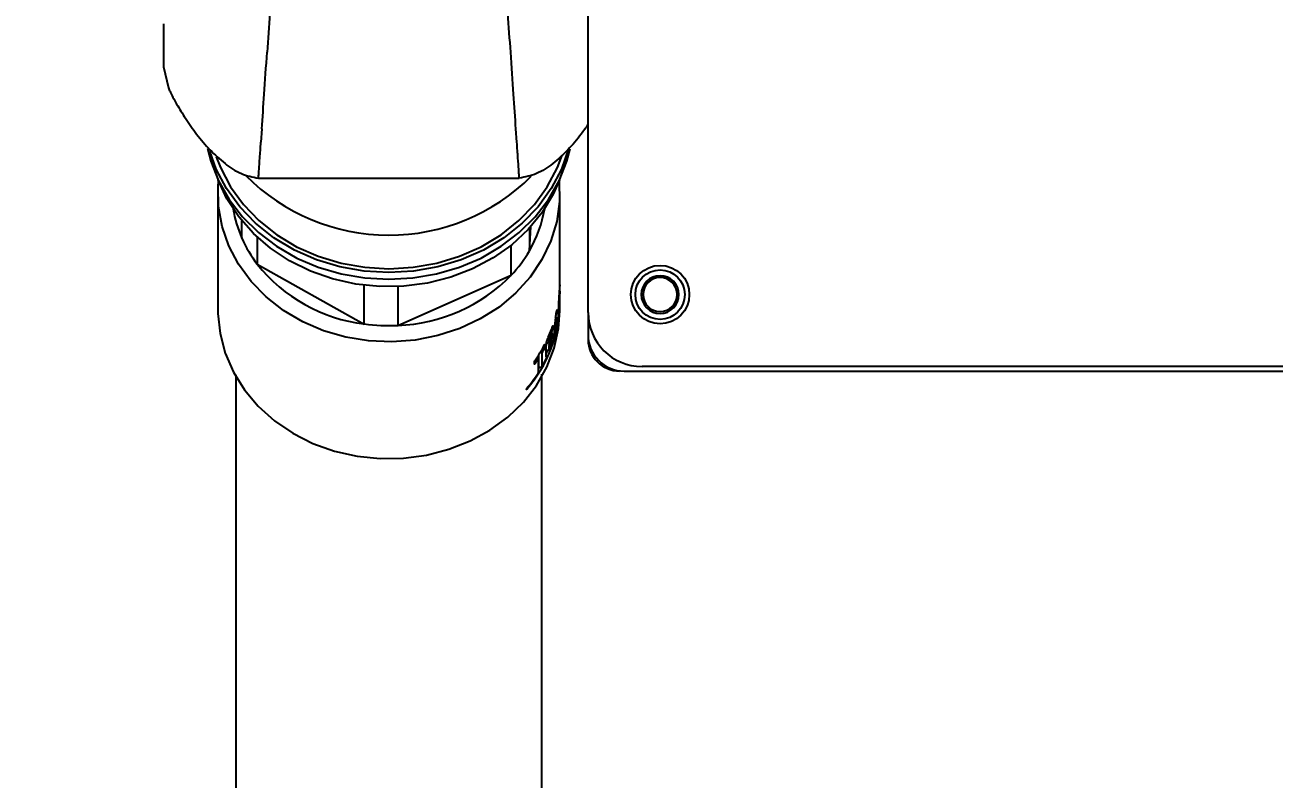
# Model space of a CAD drawing. Header units: inches. Extents: x -347369 to -260369, y 119522 to 149869.
# Drawn here: x -322024.9 to -321886, y 137270.8 to 137354.6 of the extents above; entities that cross this region are included whole.
import ezdxf

# ---------------------------------------------------------------- set-up
doc = ezdxf.new("R2010")
doc.units = ezdxf.units.IN
doc.header["$LTSCALE"] = 300
doc.layers.add('MACCHINA', color=40, linetype='Continuous')
doc.layers.add('QUOTE', color=7, linetype='Continuous')
doc.styles.get("Standard").update_dxf_attribs({"font": 'romans.shx'})
doc.dimstyles.new('sc1a100', dxfattribs={"dimscale": 100, "dimtxt": 3, "dimasz": 3, "dimexe": 0, "dimexo": 0, "dimgap": 1, "dimtad": 1, "dimzin": 12, "dimdsep": 46, "dimtxsty": 'Standard', "dimblk": 'CLOSEDBLANK', "dimcen": 1, "dimclrd": 253, "dimclre": 253, "dimclrt": 2, "dimadec": 0, "dimazin": 3, "dimtfac": 1, "dimtmove": 0, "dimatfit": 1, "dimldrblk": 'CLOSEDBLANK', "dimfxl": 1, "dimtolj": 1, "dimtzin": 0, "dimarcsym": 0})

# ---------------------------------------------------------------- blocks, each defined once
blk = doc.blocks.new('_ClosedBlank')
at = {"color": 0, "linetype": 'ByBlock', "lineweight": -2}
for p, q in [((-1, 0.16667), (0, 0)), ((-1, 0.16667), (-1, -0.16667)), ((0, 0), (-1, -0.16667))]:
    blk.add_line(p, q, dxfattribs=at)
blk = doc.blocks.new('*D28')
at = {"layer": 'Defpoints', "color": 0, "transparency": 16777216}
for p in [(-322483.62, 140399.66), (-321493.68, 139989.61), (-324251.39, 137231.89), (-323921.75, 136508.74), (-322483.62, 136499.66)]:
    blk.add_point(p, dxfattribs=at)
at = {"layer": 'QUOTE', "color": 253, "lineweight": -2, "transparency": 16777216}
for p, q in [((-324251.39, 137231.89), (-324517.44, 136965.84)), ((-322483.62, 136499.66), (-322483.62, 136123.4))]:
    blk.add_line(p, q, dxfattribs=at)
blk.add_arc((-322483.62, 138999.66), 2876.26, 230.97879, 264.02121, dxfattribs=at)
at = {"layer": 'QUOTE', "color": 253, "lineweight": -2, "transparency": 16777216, "xscale": 300, "yscale": 300, "zscale": 300}
for p, rotation in [((-324517.44, 136965.84), 137.9893954922992), ((-322483.62, 136123.4), 357.0106045077002)]:
    blk.add_blockref('_ClosedBlank', p, dxfattribs=dict(at, rotation=rotation))
at = {"layer": 'QUOTE', "color": 2, "transparency": 16777216, "insert": (-323488.65, 136573.31), "char_height": 300, "attachment_point": 5, "rotation": 337.5}
blk.add_mtext('\\A1;45°', dxfattribs=at)
blk = doc.blocks.new('*D38')
at = {"layer": 'Defpoints', "color": 0, "transparency": 16777216}
for p in [(-322483.62, 140399.66), (-323696.06, 139699.66), (-320318.56, 137749.66), (-322483.62, 136499.66), (-321507.47, 136317.71)]:
    blk.add_point(p, dxfattribs=at)
at = {"layer": 'QUOTE', "color": 253, "lineweight": -2, "transparency": 16777216}
for p, q in [((-320318.56, 137749.66), (-320011.93, 137572.62)), ((-322483.62, 136499.66), (-322483.62, 136145.58))]:
    blk.add_line(p, q, dxfattribs=at)
blk.add_arc((-322483.62, 138999.66), 2854.07, 276.02531, 323.97469, dxfattribs=at)
at = {"layer": 'QUOTE', "color": 253, "lineweight": -2, "transparency": 16777216, "xscale": 300, "yscale": 300, "zscale": 300}
for p, rotation in [((-320011.93, 137572.62), 56.98734634615995), ((-322483.62, 136145.58), 183.0126536538403)]:
    blk.add_blockref('_ClosedBlank', p, dxfattribs=dict(at, rotation=rotation))
at = {"layer": 'QUOTE', "color": 2, "transparency": 16777216, "insert": (-321181.59, 136744.46), "char_height": 300, "attachment_point": 5, "rotation": 30}
blk.add_mtext('\\A1;60°', dxfattribs=at)
blk = doc.blocks.new('A$Cad528b1c')
at = {"layer": 'MACCHINA'}
for p, q in [((521.3, -1677), (521.3, -1565.6)), ((474.11, -1644.9), (474.11, -1645.15)), ((474.08, -1649.67), (474.65, -1652)), ((485.03, -1656.58), (484.92, -1658.05)), ((513.38, -1658.05), (513.27, -1656.58)), ((480.17, -1662.97), (480.22, -1662.37)), ((484.65, -1662.05), (513.65, -1662.05)), ((480.15, -1663.8), (480.15, -1676.8)), ((518.15, -1673.79), (518.15, -1663.8)), ((482.81, -1668.73), (482.81, -1666.79)), ((514.77, -1670.13), (514.93, -1667.44)), ((484.51, -1668.6), (484.51, -1671.6)), ((514.77, -1667.61), (514.77, -1670.13)), ((512.75, -1672.84), (512.75, -1669.5)), ((484.51, -1671.6), (496.41, -1678.27)), ((500.13, -1678.43), (512.75, -1672.84)), ((496.41, -1678.27), (496.41, -1673.96)), ((500.13, -1674.1), (500.13, -1678.43)), ((518.15, -1673.93), (518.15, -1673.96)), ((518.15, -1674.55), (518.15, -1674.14)), ((518.05, -1677.33), (518.05, -1675.79)), ((518.06, -1675.54), (518.12, -1675.54)), ((518.11, -1675.2), (518.11, -1675.53)), ((518.15, -1674.6), (518.15, -1674.81)), ((518.15, -1675.71), (518.15, -1674.91)), ((518.15, -1676.8), (518.15, -1675.81)), ((518.05, -1676.71), (518.12, -1676.71)), ((518.11, -1675.96), (518.11, -1676.7)), ((521.3, -1677), (521.3, -1679.5)), ((517.37, -1678.49), (517.37, -1678.78)), ((517.61, -1678.46), (517.73, -1678.47)), ((517.81, -1677.64), (517.69, -1677.63)), ((517.72, -1677.68), (517.75, -1677.53)), ((517.73, -1677.53), (517.73, -1677.52)), ((517.73, -1677.53), (518.03, -1677.54)), ((517.9, -1678.09), (517.83, -1678.09)), ((516.92, -1680), (516.92, -1680.34)), ((517.34, -1679.34), (517.34, -1679.64)), ((517.52, -1679.45), (517.65, -1679.45)), ((516.49, -1680.54), (516.49, -1680.83)), ((516.63, -1681.84), (516.63, -1680.58)), ((516.63, -1681.18), (516.92, -1681.19)), ((516.67, -1680.33), (516.92, -1680.34)), ((516.92, -1680.77), (516.92, -1681.18)), ((517.27, -1680.36), (517.37, -1680.36)), ((517.37, -1680.1), (517.37, -1680.35)), ((515.34, -1682.73), (515.34, -1682.44)), ((515.77, -1682.14), (515.53, -1682.13)), ((515.77, -1683.65), (515.77, -1682.15)), ((515.81, -1683.03), (515.81, -1681.69)), ((516.14, -1681.54), (516.14, -1683.04)), ((516.75, -1681.88), (516.64, -1681.88)), ((515.77, -1683.23), (515.89, -1683.04)), ((515.82, -1683.04), (516.15, -1683.05)), ((525.3, -1683.5), (665.3, -1683.5)), ((663.3, -1683), (527.3, -1683)), ((514.44, -1685.55), (514.44, -1685.49))]:
    blk.add_line(p, q, dxfattribs=at)
at = {"layer": 'MACCHINA', "flags": 128}
for points in [[(478.99, -1658.77), (479.35, -1660.15), (480.21, -1662.34), (481.4, -1664.43), (482.89, -1666.36), (484.65, -1668.1), (486.67, -1669.63), (488.9, -1670.93), (491.3, -1671.95), (493.84, -1672.7), (496.47, -1673.15), (499.15, -1673.3), (501.83, -1673.15), (504.46, -1672.7), (507, -1671.95), (509.4, -1670.93), (511.63, -1669.63), (513.65, -1668.1), (515.41, -1666.36), (516.9, -1664.43), (518.09, -1662.34), (518.95, -1660.15), (519.31, -1658.78)], [(519.09, -1658.92), (518.34, -1661.04), (517.2, -1663.22), (515.73, -1665.24), (513.96, -1667.07), (511.93, -1668.68), (509.66, -1670.04), (507.2, -1671.13), (504.6, -1671.91), (501.9, -1672.39), (499.15, -1672.55), (496.4, -1672.39), (493.7, -1671.91), (491.1, -1671.13), (488.64, -1670.04), (486.37, -1668.68), (484.34, -1667.07), (482.57, -1665.24), (481.1, -1663.22), (479.96, -1661.04), (479.24, -1659.04)], [(479.96, -1659.68), (480.42, -1660.88), (481.54, -1663), (482.97, -1664.98), (484.69, -1666.77), (486.68, -1668.34), (488.89, -1669.67), (491.29, -1670.73), (493.83, -1671.5), (496.46, -1671.96), (499.15, -1672.12), (501.84, -1671.96), (504.47, -1671.5), (507.01, -1670.73), (509.41, -1669.67), (511.62, -1668.34), (513.61, -1666.77), (515.33, -1664.98), (516.76, -1663), (517.88, -1660.88), (518.4, -1659.5)], [(498.14, -1674.1), (495.49, -1673.83), (492.9, -1673.25), (490.42, -1672.39), (488.1, -1671.24), (485.98, -1669.84), (484.09, -1668.2), (482.47, -1666.36), (481.15, -1664.35), (480.17, -1662.25)], [(518.08, -1662.37), (518.08, -1662.38), (518.13, -1664.63), (517.82, -1666.86), (517.16, -1669.03), (516.17, -1671.11), (514.87, -1673.05), (513.27, -1674.81), (511.4, -1676.38), (509.31, -1677.7), (507.03, -1678.77), (504.6, -1679.56), (502.07, -1680.06), (499.49, -1680.25), (496.9, -1680.14), (494.35, -1679.72), (491.89, -1679.01), (489.57, -1678.01), (487.43, -1676.75), (485.5, -1675.24), (483.83, -1673.53), (482.44, -1671.63), (481.36, -1669.59), (480.62, -1667.44), (480.22, -1665.22), (480.17, -1662.97)], [(518.13, -1662.25), (517.43, -1663.83), (516.18, -1665.88), (514.63, -1667.76), (512.81, -1669.45), (510.74, -1670.92), (508.46, -1672.13), (506.02, -1673.07), (503.46, -1673.71), (500.81, -1674.06), (498.14, -1674.1)], [(480.15, -1676.8), (480.15, -1677.09), (480.38, -1679.33), (480.95, -1681.52), (481.86, -1683.62), (483.1, -1685.6), (484.63, -1687.41), (486.43, -1689.02), (488.47, -1690.41), (490.71, -1691.54), (493.11, -1692.4), (495.62, -1692.97), (498.19, -1693.23)], [(498.19, -1693.23), (500.79, -1693.19), (503.35, -1692.85), (505.83, -1692.2), (508.19, -1691.27), (510.38, -1690.07), (512.36, -1688.62), (514.1, -1686.95), (515.56, -1685.1), (516.71, -1683.08), (517.53, -1680.96), (518.02, -1678.75), (518.15, -1676.8)], [(516.63, -1681.57), (516.74, -1681.31), (516.79, -1681.19)]]:
    blk.add_lwpolyline(points, dxfattribs=at)
at = {"layer": 'MACCHINA'}
for radius in [3.25, 2.75]:
    blk.add_circle((529.3, -1675), radius, dxfattribs=at)
for centre, radius, start, end in [((499.15, -1646), 22.39, 224.7428, 315.0051), ((495.16, -1663.24), 13.51, 189.4692, 204.0072), ((502.97, -1663.19), 13.69, 329.5561, 350.4649), ((496.08, -1662.83), 14.52, 204.0008, 217.1831), ((501.73, -1662.5), 15.11, 316.8357, 329.6705), ((498.54, -1660.5), 17.89, 218.3384, 263.1649), ((499.49, -1659.95), 18.49, 271.9986, 315.827), ((529.3, -1675), 2.1, 90, 270), ((529.3, -1675), 2.1, 270, 90), ((503.89, -1673.79), 14.26, 355.4832, 0.3484), ((503.89, -1674.14), 14.26, 356.136, 0.3487), ((529.3, -1675), 1.89, 90, 270), ((529.3, -1675), 1.89, 270, 90), ((503.12, -1675.69), 15.03, 319.1266, 359.5339), ((503.89, -1674.55), 14.26, 356.136, 359.9889), ((503.89, -1674.91), 14.26, 356.136, 359.9889), ((503.89, -1675.71), 14.26, 356.136, 359.9996), ((527.3, -1677), 6, 180, 270), ((499.15, -1658.28), 20.17, 262.207, 272.7907), ((503.19, -1673.61), 14.99, 336.4502, 340.879), ((503.64, -1675.68), 14.51, 345.0564, 349.5567), ((503.64, -1675.38), 14.51, 345.5176, 349.0995), ((503.64, -1675.02), 14.51, 346.3811, 348.2411), ((503.82, -1675.71), 14.33, 352.7942, 353.1325), ((503.19, -1673.97), 14.98, 336.6269, 340.8796), ((503.18, -1674.36), 15, 336.628, 340.5005), ((503.18, -1674.72), 15, 336.628, 340.5005), ((525.3, -1679.5), 4, 180, 270), ((524.8, -1680), 3.5, 180, 270), ((502.43, -1673.23), 15.83, 324.8447, 332.4021), ((502.66, -1673.71), 15.58, 330.2306, 332.4291), ((503.03, -1674.69), 14.85, 336.3083, 338.1658), ((503.19, -1675.22), 14.98, 336.6269, 340.8796), ((503.36, -1675.6), 14.8, 341.3663, 341.8206), ((502.21, -1673.44), 16.1, 324.8717, 327.1723), ((502.75, -1675.33), 15.47, 330.2232, 334.7428), ((501.97, -1674.84), 16.39, 319.5219, 327.1421)]:
    blk.add_arc(centre, radius, start, end, dxfattribs=at)
for centre, major_axis, ratio, start_param, end_param in [((499.15, -1677.74), (18.32, -5.98), 0.843579, 0.381067, 0.434005), ((499.15, -1668.39), (0.75, 49.42), 0.384151, 4.478332, 4.532094), ((499.15, -1677.74), (18.03, -5.88), 0.843579, 0.382065, 0.389247), ((499.15, -1669.76), (0.75, 49.42), 0.384151, 4.541511, 4.555762), ((499.15, -1679.11), (18.32, -5.98), 0.843579, 0.443361, 0.457569), ((499.15, -1679.11), (18.32, -5.98), 0.843579, 0.42324, 0.430234), ((499.15, -1669.76), (0.75, 49.42), 0.384151, 4.521229, 4.528291)]:
    blk.add_ellipse(centre, major_axis=major_axis, ratio=ratio, start_param=start_param, end_param=end_param, dxfattribs=at)
for points, knots in [([(486.64, -1633.05), (486.51, -1634.95), (486.26, -1638.61), (485.92, -1643.63), (485.71, -1646.62), (485.61, -1648.05)], [0, 0, 0, 0, 0.360944, 0.694279, 1, 1, 1, 1]), ([(512.69, -1648.05), (512.59, -1646.62), (512.38, -1643.63), (512.04, -1638.67), (511.8, -1635.08), (511.67, -1633.25)], [0, 0, 0, 0, 0.309674, 0.647316, 1, 1, 1, 1]), ([(474.11, -1645.15), (474.11, -1645.42), (474.11, -1645.97), (474.1, -1646.74), (474.09, -1647.43), (474.09, -1648.02), (474.08, -1648.54), (474.08, -1649.05), (474.08, -1649.54), (474.08, -1649.62), (474.08, -1649.67)], [0, 0, 0, 0, 0.098354, 0.199225, 0.307149, 0.410641, 0.502085, 0.615, 0.781604, 1, 1, 1, 1]), ([(485.03, -1656.58), (485.11, -1655.33), (485.29, -1652.76), (485.5, -1649.65), (485.61, -1648.05)], [0, 0, 0, 0, 0.486485, 1, 1, 1, 1]), ([(513.27, -1656.58), (513.19, -1655.33), (513.01, -1652.76), (512.8, -1649.65), (512.69, -1648.05)], [0, 0, 0, 0, 0.486485, 1, 1, 1, 1]), ([(474.65, -1652), (474.68, -1652.07), (474.75, -1652.29), (475.05, -1652.89), (475.62, -1653.96), (476.57, -1655.49), (477.78, -1657.2), (479.22, -1658.93), (480.86, -1660.44), (482.65, -1661.65), (484, -1661.92), (484.65, -1662.05)], [0, 0, 0, 0, 0.016218, 0.045721, 0.13808, 0.264066, 0.410982, 0.566836, 0.721025, 0.865858, 1, 1, 1, 1]), ([(521.3, -1656.06), (521.05, -1656.43), (520.36, -1657.42), (519.08, -1658.92), (517.45, -1660.44), (515.65, -1661.65), (514.3, -1661.92), (513.65, -1662.05)], [0, 0, 0, 0, 0.134108, 0.363223, 0.589891, 0.802804, 1, 1, 1, 1]), ([(484.65, -1662.05), (484.65, -1662), (484.66, -1661.91), (484.71, -1661.12), (484.8, -1659.9), (484.88, -1658.67), (484.92, -1658.05)], [0, 0, 0, 0, 0.2431968, 0.4909115, 0.7431708, 1, 1, 1, 1]), ([(513.65, -1662.05), (513.65, -1662), (513.64, -1661.91), (513.59, -1661.12), (513.5, -1659.9), (513.42, -1658.67), (513.38, -1658.05)], [0, 0, 0, 0, 0.243197, 0.490911, 0.743171, 1, 1, 1, 1]), ([(518.15, -1673.96), (518.15, -1673.97), (518.15, -1673.98), (518.15, -1674), (518.15, -1674.02), (518.15, -1674.04), (518.15, -1674.05), (518.15, -1674.06)], [0, 0, 0, 0, 0.214241, 0.428475, 0.642885, 0.857649, 1, 1, 1, 1]), ([(518.05, -1675.79), (518.06, -1675.75), (518.06, -1675.65), (518.07, -1675.44), (518.08, -1675.2), (518.1, -1675.02), (518.1, -1674.93), (518.11, -1674.91)], [0, 0, 0, 0, 0.235955, 0.471904, 0.708027, 0.944335, 1, 1, 1, 1]), ([(518.12, -1675.1), (518.12, -1675.11), (518.12, -1675.13), (518.11, -1675.15), (518.11, -1675.17), (518.11, -1675.19), (518.11, -1675.2), (518.11, -1675.2)], [0, 0, 0, 0, 0.214704, 0.429408, 0.644112, 0.858808, 1, 1, 1, 1]), ([(518.11, -1675.53), (518.11, -1675.53), (518.11, -1675.54), (518.11, -1675.54), (518.12, -1675.53), (518.12, -1675.52), (518.12, -1675.51), (518.12, -1675.51)], [0, 0, 0, 0, 0.214679, 0.429358, 0.644044, 0.858743, 1, 1, 1, 1]), ([(518.12, -1675.87), (518.12, -1675.87), (518.12, -1675.89), (518.11, -1675.91), (518.11, -1675.93), (518.11, -1675.95), (518.11, -1675.96), (518.11, -1675.96)], [0, 0, 0, 0, 0.2147042, 0.4294083, 0.6441124, 0.858808, 1, 1, 1, 1]), ([(518.15, -1674.81), (518.15, -1674.82), (518.15, -1674.83), (518.15, -1674.85), (518.15, -1674.87), (518.15, -1674.89), (518.15, -1674.9), (518.15, -1674.91)], [0, 0, 0, 0, 0.2143213, 0.4286376, 0.6430996, 0.8578528, 1, 1, 1, 1]), ([(517.69, -1677.54), (517.7, -1677.48), (517.71, -1677.37), (517.75, -1677.18), (517.78, -1677), (517.82, -1676.84), (517.85, -1676.72), (517.88, -1676.66), (517.89, -1676.66), (517.89, -1676.66)], [0, 0, 0, 0, 0.146268, 0.292478, 0.440074, 0.588746, 0.737272, 0.884786, 1, 1, 1, 1]), ([(518.11, -1676.7), (518.11, -1676.7), (518.11, -1676.71), (518.11, -1676.71), (518.12, -1676.7), (518.12, -1676.69), (518.12, -1676.68), (518.12, -1676.68)], [0, 0, 0, 0, 0.2146789, 0.4293576, 0.6440439, 0.8587427, 1, 1, 1, 1]), ([(517.35, -1678.52), (517.35, -1678.51), (517.36, -1678.5), (517.36, -1678.48), (517.37, -1678.48), (517.37, -1678.48), (517.37, -1678.49), (517.37, -1678.49)], [0, 0, 0, 0, 0.222727, 0.445563, 0.665147, 0.878599, 1, 1, 1, 1]), ([(517.73, -1678.45), (517.73, -1678.45), (517.73, -1678.46), (517.73, -1678.47), (517.73, -1678.47), (517.74, -1678.46), (517.74, -1678.45), (517.74, -1678.44), (517.75, -1678.43)], [0, 0, 0, 0, 0.179032, 0.358065, 0.537291, 0.718079, 0.90109, 1, 1, 1, 1]), ([(517.81, -1677.64), (517.81, -1677.64), (517.81, -1677.64), (517.81, -1677.64), (517.8, -1677.65), (517.8, -1677.67), (517.79, -1677.7), (517.79, -1677.72), (517.79, -1677.74), (517.79, -1677.75), (517.79, -1677.75)], [0, 0, 0, 0, 0.129669, 0.259306, 0.389785, 0.521473, 0.653919, 0.786308, 0.917806, 1, 1, 1, 1]), ([(517.85, -1677.97), (517.85, -1677.97), (517.85, -1677.95), (517.86, -1677.93), (517.86, -1677.91), (517.86, -1677.89), (517.86, -1677.88), (517.86, -1677.87), (517.86, -1677.87)], [0, 0, 0, 0, 0.184134, 0.368294, 0.551726, 0.733756, 0.914542, 1, 1, 1, 1]), ([(517.9, -1678.09), (517.9, -1678.09), (517.9, -1678.09), (517.9, -1678.09), (517.89, -1678.11), (517.89, -1678.12), (517.89, -1678.12)], [0, 0, 0, 0, 0.26005, 0.520057, 0.781154, 1, 1, 1, 1]), ([(517.91, -1678.31), (517.91, -1678.3), (517.92, -1678.29), (517.92, -1678.26), (517.92, -1678.24), (517.92, -1678.22), (517.92, -1678.21), (517.92, -1678.21), (517.92, -1678.21)], [0, 0, 0, 0, 0.183558, 0.367134, 0.550195, 0.732268, 0.913468, 1, 1, 1, 1]), ([(518.03, -1677.54), (518.03, -1677.54), (518.03, -1677.54), (518.03, -1677.53), (518.03, -1677.52), (518.04, -1677.51), (518.04, -1677.51)], [0, 0, 0, 0, 0.261007, 0.522001, 0.783336, 1, 1, 1, 1]), ([(518.05, -1677.42), (518.05, -1677.41), (518.05, -1677.4), (518.05, -1677.38), (518.05, -1677.35), (518.05, -1677.34), (518.05, -1677.33), (518.05, -1677.33)], [0, 0, 0, 0, 0.21506, 0.430126, 0.645038, 0.859674, 1, 1, 1, 1]), ([(516.63, -1680.58), (516.64, -1680.53), (516.65, -1680.44), (516.7, -1680.22), (516.77, -1679.99), (516.85, -1679.77), (516.91, -1679.64), (516.93, -1679.59)], [0, 0, 0, 0, 0.205182, 0.410121, 0.621578, 0.845242, 1, 1, 1, 1]), ([(516.95, -1679.91), (516.94, -1679.92), (516.94, -1679.93), (516.93, -1679.96), (516.92, -1679.98), (516.92, -1679.99), (516.92, -1680), (516.92, -1680)], [0, 0, 0, 0, 0.228358, 0.456892, 0.679942, 0.892426, 1, 1, 1, 1]), ([(517.32, -1679.37), (517.32, -1679.36), (517.32, -1679.35), (517.33, -1679.34), (517.33, -1679.33), (517.34, -1679.34), (517.34, -1679.34), (517.34, -1679.34)], [0, 0, 0, 0, 0.223144, 0.446404, 0.666232, 0.879607, 1, 1, 1, 1]), ([(517.34, -1679.64), (517.34, -1679.64), (517.34, -1679.65), (517.33, -1679.67), (517.33, -1679.69), (517.32, -1679.71), (517.32, -1679.72), (517.32, -1679.73)], [0, 0, 0, 0, 0.206754, 0.413415, 0.622726, 0.837917, 1, 1, 1, 1]), ([(517.37, -1678.78), (517.37, -1678.79), (517.37, -1678.79), (517.36, -1678.81), (517.36, -1678.84), (517.35, -1678.86), (517.35, -1678.87), (517.35, -1678.87)], [0, 0, 0, 0, 0.2071295, 0.4141701, 0.6237421, 0.8389203, 1, 1, 1, 1]), ([(517.65, -1679.43), (517.65, -1679.44), (517.65, -1679.45), (517.65, -1679.45), (517.65, -1679.45), (517.65, -1679.44), (517.66, -1679.43), (517.66, -1679.42), (517.66, -1679.42)], [0, 0, 0, 0, 0.178184, 0.356368, 0.534792, 0.715179, 0.898383, 1, 1, 1, 1]), ([(517.69, -1679.01), (517.69, -1679.01), (517.69, -1679.03), (517.68, -1679.05), (517.68, -1679.07), (517.68, -1679.08), (517.68, -1679.09)], [0, 0, 0, 0, 0.265812, 0.531681, 0.795809, 1, 1, 1, 1]), ([(516.46, -1680.56), (516.47, -1680.56), (516.47, -1680.55), (516.48, -1680.53), (516.49, -1680.53), (516.49, -1680.53), (516.49, -1680.54), (516.49, -1680.54)], [0, 0, 0, 0, 0.235254, 0.470802, 0.697181, 0.907727, 1, 1, 1, 1]), ([(516.49, -1680.83), (516.49, -1680.83), (516.49, -1680.84), (516.49, -1680.86), (516.48, -1680.88), (516.47, -1680.9), (516.47, -1680.92), (516.46, -1680.92)], [0, 0, 0, 0, 0.196586, 0.3929698, 0.5949425, 0.8099646, 1, 1, 1, 1]), ([(516.92, -1680.34), (516.92, -1680.34), (516.92, -1680.34), (516.92, -1680.35), (516.93, -1680.34), (516.94, -1680.33), (516.94, -1680.32), (516.95, -1680.31)], [0, 0, 0, 0, 0.201989, 0.403828, 0.609886, 0.825364, 1, 1, 1, 1]), ([(516.95, -1680.67), (516.94, -1680.68), (516.94, -1680.69), (516.93, -1680.72), (516.92, -1680.74), (516.92, -1680.76), (516.92, -1680.76), (516.92, -1680.77)], [0, 0, 0, 0, 0.228358, 0.456892, 0.679942, 0.892426, 1, 1, 1, 1]), ([(516.92, -1681.18), (516.92, -1681.19), (516.92, -1681.19), (516.92, -1681.19), (516.93, -1681.19), (516.94, -1681.18), (516.94, -1681.16), (516.95, -1681.16)], [0, 0, 0, 0, 0.201989, 0.403828, 0.609886, 0.825364, 1, 1, 1, 1]), ([(517.35, -1680.12), (517.35, -1680.12), (517.36, -1680.1), (517.36, -1680.09), (517.37, -1680.09), (517.37, -1680.09), (517.37, -1680.1), (517.37, -1680.1)], [0, 0, 0, 0, 0.222727, 0.445563, 0.665147, 0.878599, 1, 1, 1, 1]), ([(517.37, -1680.35), (517.37, -1680.35), (517.37, -1680.36), (517.37, -1680.36), (517.38, -1680.35), (517.38, -1680.34), (517.39, -1680.33), (517.39, -1680.33)], [0, 0, 0, 0, 0.207277, 0.414464, 0.624232, 0.839586, 1, 1, 1, 1]), ([(517.43, -1680.22), (517.43, -1680.21), (517.43, -1680.19), (517.44, -1680.17), (517.44, -1680.15), (517.44, -1680.14), (517.44, -1680.13)], [0, 0, 0, 0, 0.269228, 0.538572, 0.804472, 1, 1, 1, 1]), ([(515.34, -1682.44), (515.34, -1682.43), (515.34, -1682.43), (515.34, -1682.41), (515.35, -1682.39), (515.36, -1682.37), (515.37, -1682.35), (515.38, -1682.35)], [0, 0, 0, 0, 0.182556, 0.364771, 0.555938, 0.769508, 1, 1, 1, 1]), ([(515.38, -1682.7), (515.37, -1682.71), (515.36, -1682.73), (515.35, -1682.74), (515.34, -1682.74), (515.34, -1682.73), (515.34, -1682.73), (515.34, -1682.73)], [0, 0, 0, 0, 0.254249, 0.5091, 0.744395, 0.948598, 1, 1, 1, 1]), ([(515.77, -1682.15), (515.77, -1682.14), (515.77, -1682.14), (515.77, -1682.13), (515.76, -1682.14), (515.75, -1682.15), (515.74, -1682.16), (515.74, -1682.17)], [0, 0, 0, 0, 0.1876938, 0.3750993, 0.5702262, 0.7842808, 1, 1, 1, 1]), ([(516.18, -1681.45), (516.17, -1681.45), (516.16, -1681.47), (516.15, -1681.49), (516.15, -1681.52), (516.14, -1681.53), (516.14, -1681.54), (516.14, -1681.54)], [0, 0, 0, 0, 0.240134, 0.48062, 0.709788, 0.919113, 1, 1, 1, 1]), ([(516.75, -1681.89), (516.72, -1681.91), (516.68, -1681.96), (516.64, -1681.93), (516.63, -1681.87), (516.63, -1681.84)], [0, 0, 0, 0, 0.357065, 0.714767, 1, 1, 1, 1]), ([(516.74, -1681.94), (516.74, -1681.93), (516.74, -1681.92), (516.75, -1681.91), (516.75, -1681.9), (516.75, -1681.89), (516.75, -1681.89), (516.75, -1681.88), (516.75, -1681.89), (516.75, -1681.89), (516.75, -1681.89)], [0, 0, 0, 0, 0.145448, 0.291039, 0.432208, 0.565409, 0.691992, 0.816047, 0.94218, 1, 1, 1, 1]), ([(482.15, -1683.93), (482.15, -1685.23), (482.15, -1690.27), (482.15, -1698.46), (482.15, -1708.36), (482.15, -1717.4), (482.15, -1725.67), (482.15, -1733.43), (482.15, -1740.67), (482.15, -1747.39), (482.15, -1753.4), (482.15, -1758.75), (482.15, -1763.25), (482.15, -1767.04), (482.15, -1770.22), (482.15, -1773.15), (482.15, -1775.92), (482.15, -1778.6), (482.15, -1782.38), (482.15, -1787.05), (482.15, -1792.82), (482.15, -1798.36), (482.15, -1803.37), (482.15, -1807.36), (482.15, -1809.81), (482.15, -1811.23), (482.15, -1812.02), (482.15, -1812.54), (482.15, -1813.11), (482.17, -1813.71), (482.23, -1814.45), (482.31, -1815.14), (482.37, -1815.51), (482.5, -1816.23), (482.73, -1817.21), (483.03, -1818.2), (483.41, -1819.22), (483.89, -1820.31), (484.56, -1821.54), (485.45, -1822.89), (487, -1824.8), (489.55, -1827.01), (493.26, -1828.9), (497.35, -1829.85), (501.56, -1829.78), (505.61, -1828.68), (509.25, -1826.66), (511.76, -1824.32), (513.35, -1822.18), (514.24, -1820.66), (514.81, -1819.43), (515.12, -1818.61), (515.3, -1818.08), (515.43, -1817.69), (515.53, -1817.33), (515.66, -1816.86), (515.81, -1816.18), (515.94, -1815.49), (516.02, -1814.88), (516.07, -1814.39), (516.11, -1814.01), (516.12, -1813.73), (516.13, -1813.54), (516.14, -1813.46), (516.14, -1813.34), (516.14, -1813.04), (516.15, -1812.43), (516.15, -1811.59), (516.15, -1810.51), (516.15, -1809.28), (516.15, -1807.92), (516.15, -1806.37), (516.15, -1804.6), (516.15, -1802.61), (516.15, -1800.62), (516.15, -1798.72), (516.15, -1796.97), (516.15, -1795.1), (516.15, -1793.11), (516.15, -1790.93), (516.15, -1788.47), (516.15, -1785.54), (516.15, -1782.07), (516.15, -1777.96), (516.15, -1773.25), (516.15, -1767.88), (516.15, -1762.16), (516.15, -1756.13), (516.15, -1749.86), (516.15, -1742.95), (516.15, -1735.37), (516.15, -1727.06), (516.15, -1718.16), (516.15, -1708.68), (516.15, -1698.58), (516.15, -1690.26), (516.15, -1685.16), (516.15, -1683.85)], [0, 0, 0, 0, 0.006831, 0.026664, 0.045656, 0.063807, 0.081118, 0.097588, 0.114735, 0.130864, 0.145976, 0.160071, 0.173149, 0.18327, 0.192685, 0.201525, 0.210347, 0.219215, 0.228128, 0.249316, 0.270756, 0.298814, 0.327275, 0.355917, 0.384673, 0.399094, 0.413543, 0.427884, 0.441622, 0.454716, 0.467171, 0.471184, 0.474987, 0.477975, 0.479706, 0.481131, 0.481802, 0.482854, 0.48422, 0.48549, 0.487087, 0.490648, 0.494253, 0.497897, 0.501544, 0.505184, 0.508783, 0.512339, 0.514099, 0.51575, 0.516938, 0.517667, 0.518051, 0.5184, 0.51877, 0.519182, 0.520184, 0.522248, 0.525064, 0.528416, 0.532471, 0.537236, 0.542714, 0.548865, 0.555087, 0.569253, 0.58271, 0.597808, 0.611904, 0.624998, 0.637957, 0.650662, 0.663459, 0.676349, 0.68933, 0.698195, 0.707102, 0.716051, 0.725043, 0.734252, 0.744303, 0.755252, 0.768331, 0.782497, 0.797748, 0.814086, 0.831509, 0.846857, 0.86296, 0.879817, 0.897428, 0.915792, 0.934911, 0.953628, 0.973015, 0.993073, 1, 1, 1, 1]), ([(515.74, -1683.74), (515.74, -1683.73), (515.75, -1683.72), (515.76, -1683.69), (515.77, -1683.67), (515.77, -1683.65), (515.77, -1683.65), (515.77, -1683.65)], [0, 0, 0, 0, 0.24725, 0.494998, 0.726896, 0.933576, 1, 1, 1, 1]), ([(515.82, -1683.04), (515.82, -1683.04), (515.82, -1683.04), (515.82, -1683.03), (515.81, -1683.03), (515.81, -1683.03)], [0, 0, 0, 0, 0.1033495, 0.7546296, 1, 1, 1, 1]), ([(516.14, -1683.04), (516.14, -1683.04), (516.14, -1683.05), (516.15, -1683.05), (516.16, -1683.05), (516.17, -1683.04), (516.17, -1683.02), (516.18, -1683.02)], [0, 0, 0, 0, 0.1925304, 0.3848121, 0.5838635, 0.7988832, 1, 1, 1, 1]), ([(514.48, -1685.53), (514.48, -1685.54), (514.46, -1685.55), (514.45, -1685.56), (514.44, -1685.56), (514.44, -1685.56), (514.44, -1685.55), (514.44, -1685.55)], [0, 0, 0, 0, 0.2954578, 0.568885, 0.7599009, 0.9518172, 1, 1, 1, 1])]:
    blk.add_open_spline(points, degree=3, knots=knots, dxfattribs=at)

msp = doc.modelspace()

# ---------------------------------------------------------------- block references
msp.add_blockref('A$Cad528b1c', (-322483.625, 138999.656))

# ---------------------------------------------------------------- dimensions: what is measured, and where the dimension line sits
at = {"layer": 'QUOTE'}
for base, line2, picture, middle in [((-323921.753, 136508.745), ((-324251.392, 137231.889), (-321493.675, 139989.605)), '*D28', (-323488.649, 136573.311)), ((-321507.475, 136317.706), ((-320318.561, 137749.656), (-323696.06, 139699.656)), '*D38', (-321181.589, 136744.464))]:
    dim = msp.add_angular_dim_2l(base=base, line1=((-322483.625, 136499.656), (-322483.625, 140399.656)), line2=line2, dimstyle='sc1a100', dxfattribs=at)
    dim.commit()
    dim.dimension.update_dxf_attribs({"geometry": picture, "text_midpoint": middle})

doc.saveas('drawing.dxf')
